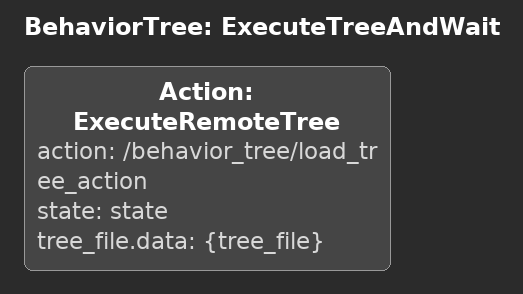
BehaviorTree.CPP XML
<?xml version="1.0"?>
<root>
    <include ros_pkg="behavior_tree_ros" path="palettes/behavior_tree_ros_nodemodels.xml"/>
    <BehaviorTree ID="ExecuteTreeAndWait">
        <Action ID="ExecuteRemoteTree" action="/behavior_tree/load_tree_action" state="state" tree_file.data="{tree_file}"/>
    </BehaviorTree>
</root>
